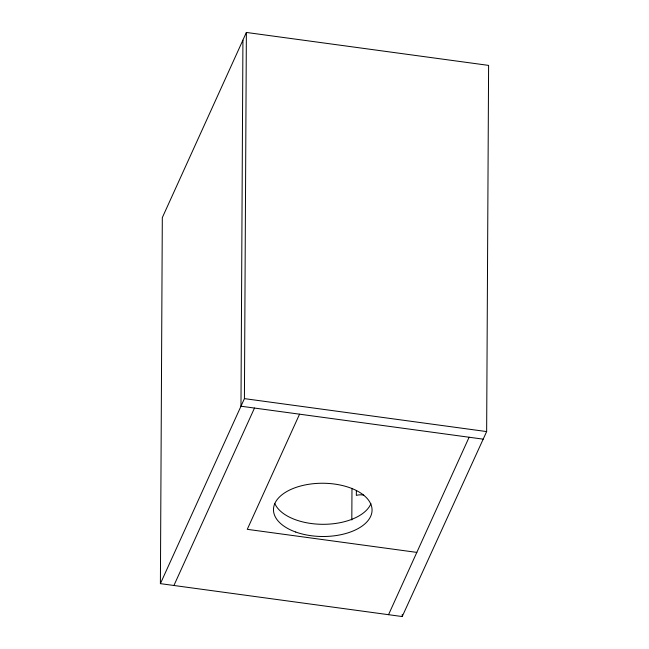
<?xml version="1.0" encoding="UTF-8"?>
<svg xmlns="http://www.w3.org/2000/svg" width="649" height="649" viewBox="0 0 649 649"><rect width="100%" height="100%" fill="white"/><g stroke="black" fill="none" stroke-linecap="round" stroke-linejoin="round"><path stroke-width="0.97" d="M483.197 439.154L240.974 406.217L242.929 40.043L246.377 32.45L488.6 65.395L486.645 431.577L402.21 616.55L160.4 583.646L162.315 217.618L242.888 40.189M160.4 583.646L244.422 398.624L246.377 32.45M351.815 519.979L351.977 488.324M356.366 490.709L356.342 495.406A8.697 4.697 0.3 0 1 363.732 495.138M402.21 616.55L402.218 614.522M173.916 585.487L254.489 408.059M299.554 414.192L247.269 529.333L416.82 552.396M388.54 614.684L469.113 437.239M244.422 398.624L486.645 431.577M370.928 503.681A49.3 26.633 0.3 0 1 323.234 524.311A49.3 26.633 0.3 0 1 274.916 503.762M295.725 532.042A49.3 26.633 0.3 0 0 371.982 511.574A49.3 26.633 0.3 0 0 300.584 486.012A49.3 26.633 0.3 0 0 295.725 532.042"/></g></svg>
